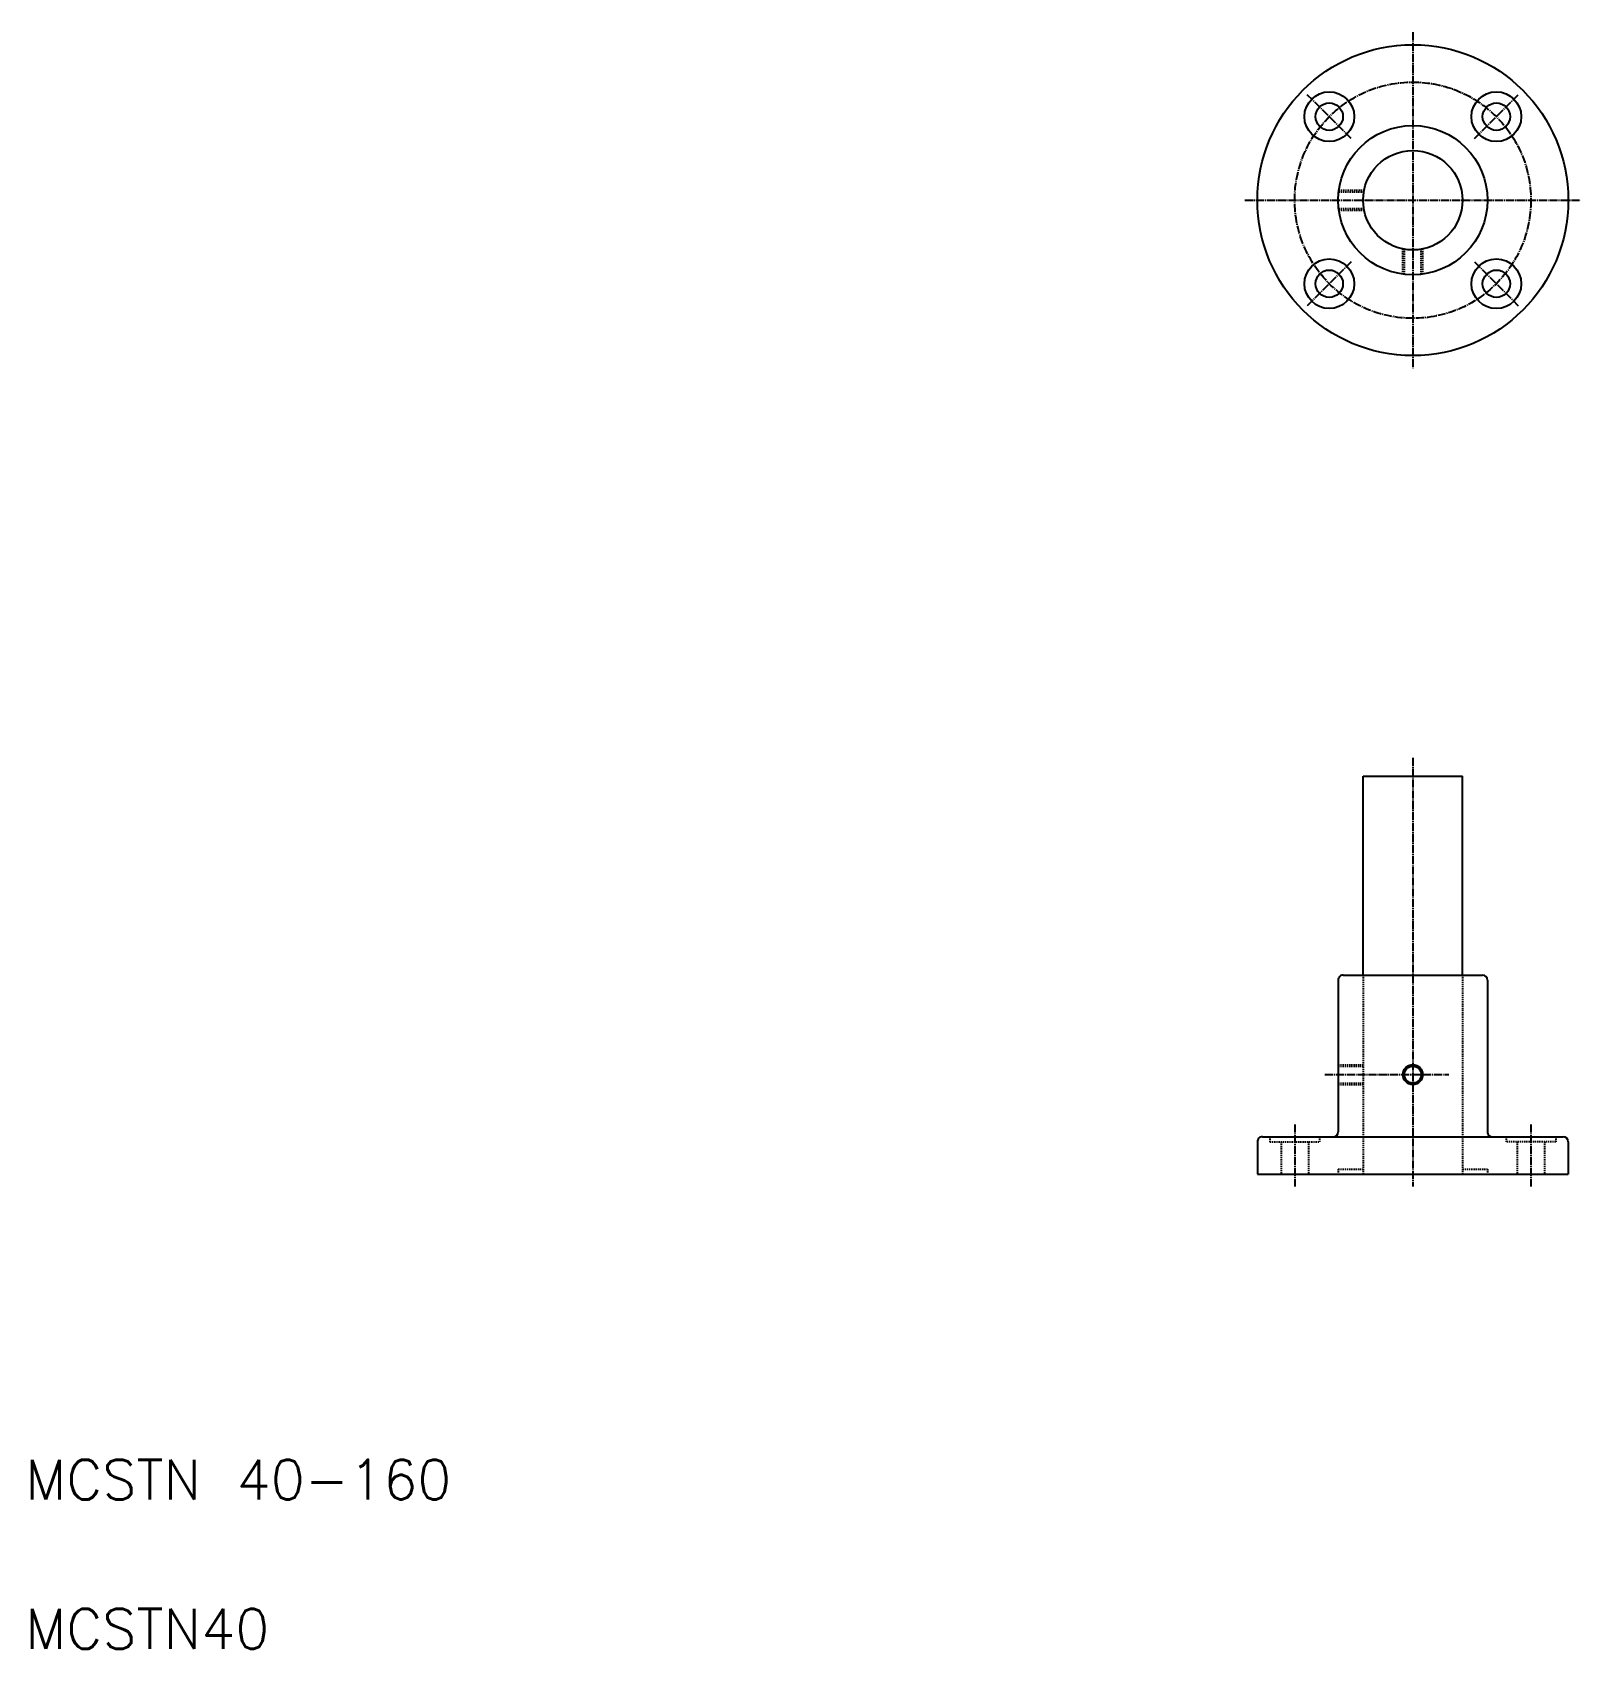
# Model space of a CAD drawing. Extents: x 43 to 665, y 40 to 690.
import ezdxf

# ---------------------------------------------------------------- set-up
doc = ezdxf.new("R2010")
doc.units = 0
doc.header["$LTSCALE"] = 0.25
doc.linetypes.add('CENTER', pattern=[17.5, 13, -1.5, 1.5, -1.5])
doc.linetypes.add('DASHED', pattern=[3.5, 2, -1.5])
doc.layers.get('0').update_dxf_attribs({"linetype": 'CONTINUOUS'})
doc.layers.add('CENTER', color=1, linetype='CENTER')
doc.styles.get("Standard").update_dxf_attribs({"font": 'txt', "bigfont": 'BIGFONT'})

msp = doc.modelspace()

# ---------------------------------------------------------------- linework, layer by layer
at = {"color": 3, "linetype": 'DASHED'}
for p, q in [((568.1, 625.85), (578.19, 625.85)), ((568.17, 626.45), (578.31, 626.45)), ((568.1, 619.05), (578.19, 619.05)), ((568.17, 618.45), (578.31, 618.45)), ((593.9, 592.72), (593.9, 602.85)), ((594.5, 592.64), (594.5, 602.74)), ((601.3, 592.64), (601.3, 602.74)), ((601.9, 592.72), (601.9, 602.85)), ((577.9, 310.83), (577.9, 230.83)), ((617.9, 310.83), (617.9, 230.83)), ((567.9, 274.83), (577.9, 274.83)), ((567.9, 274.23), (577.9, 274.23)), ((567.9, 267.43), (577.9, 267.43)), ((567.9, 266.83), (577.9, 266.83)), ((540.4, 245.83), (540.4, 243.83)), ((540.4, 243.83), (560.4, 243.83)), ((544.9, 243.83), (544.9, 230.83)), ((555.9, 243.83), (555.9, 230.83)), ((560.4, 245.83), (560.4, 243.83)), ((635.4, 245.83), (635.4, 243.83)), ((655.4, 243.83), (635.4, 243.83)), ((639.9, 243.83), (639.9, 230.83)), ((650.9, 243.83), (650.9, 230.83)), ((655.4, 245.83), (655.4, 243.83)), ((567.9, 232.83), (577.9, 232.83)), ((567.9, 232.83), (567.9, 230.83)), ((617.9, 232.83), (627.9, 232.83)), ((627.9, 232.83), (627.9, 230.83))]:
    msp.add_line(p, q, dxfattribs=at)
for p, q in [((593.9, 597.79), (593.9, 597.79)), ((593.9, 595.25), (593.9, 595.25)), ((577.9, 390.83), (617.9, 390.83)), ((577.9, 310.83), (577.9, 390.83)), ((617.9, 310.83), (617.9, 390.83)), ((567.9, 308.83), (567.9, 247.83)), ((569.9, 310.83), (625.9, 310.83)), ((627.9, 308.83), (627.9, 247.83)), ((535.4, 243.83), (535.4, 230.83)), ((537.4, 245.83), (658.4, 245.83)), ((660.4, 243.83), (660.4, 230.83)), ((535.4, 230.83), (660.4, 230.83))]:
    msp.add_line(p, q)
for centre, radius in [((597.9, 622.45), 62.5), ((564.32, 656.04), 10), ((631.49, 656.04), 10), ((564.32, 656.04), 5.5), ((631.49, 656.04), 5.5), ((597.9, 622.45), 30), ((597.9, 622.45), 20), ((564.32, 588.86), 10), ((631.49, 588.86), 10), ((564.32, 588.86), 5.5), ((631.49, 588.86), 5.5), ((597.9, 270.83), 3.4)]:
    msp.add_circle(centre, radius)
at = {"color": 3}
msp.add_circle((597.9, 270.83), 4, dxfattribs=at)
for centre, start, end in [((569.9, 308.83), 90, 180.00001), ((625.9, 308.83), 0, 90), ((565.9, 247.83), 270, 0), ((629.9, 247.83), 179.99999, 270), ((537.4, 243.83), 90, 180.00001), ((658.4, 243.83), 0, 90)]:
    msp.add_arc(centre, 2, start, end)
at = {"layer": 'CENTER', "color": 1, "linetype": 'CENTER'}
for p, q in [((597.9, 689.95), (597.9, 554.95)), ((573.16, 647.2), (555.48, 664.88)), ((622.65, 647.2), (640.33, 664.88)), ((530.4, 622.45), (665.4, 622.45)), ((573.16, 597.7), (555.48, 580.02)), ((622.65, 597.7), (640.33, 580.02)), ((597.9, 398.24), (597.9, 225.83)), ((562.55, 270.83), (612.38, 270.83)), ((550.4, 250.83), (550.4, 225.83)), ((645.4, 250.83), (645.4, 225.83))]:
    msp.add_line(p, q, dxfattribs=at)
msp.add_circle((597.9, 622.45), 47.5, dxfattribs=at)

# ---------------------------------------------------------------- texts
for s, p in [('MCSTN 40-160', (40, 100)), ('MCSTN40', (40, 40))]:
    msp.add_text(s, height=16).set_placement(p)

doc.saveas('drawing.dxf')
